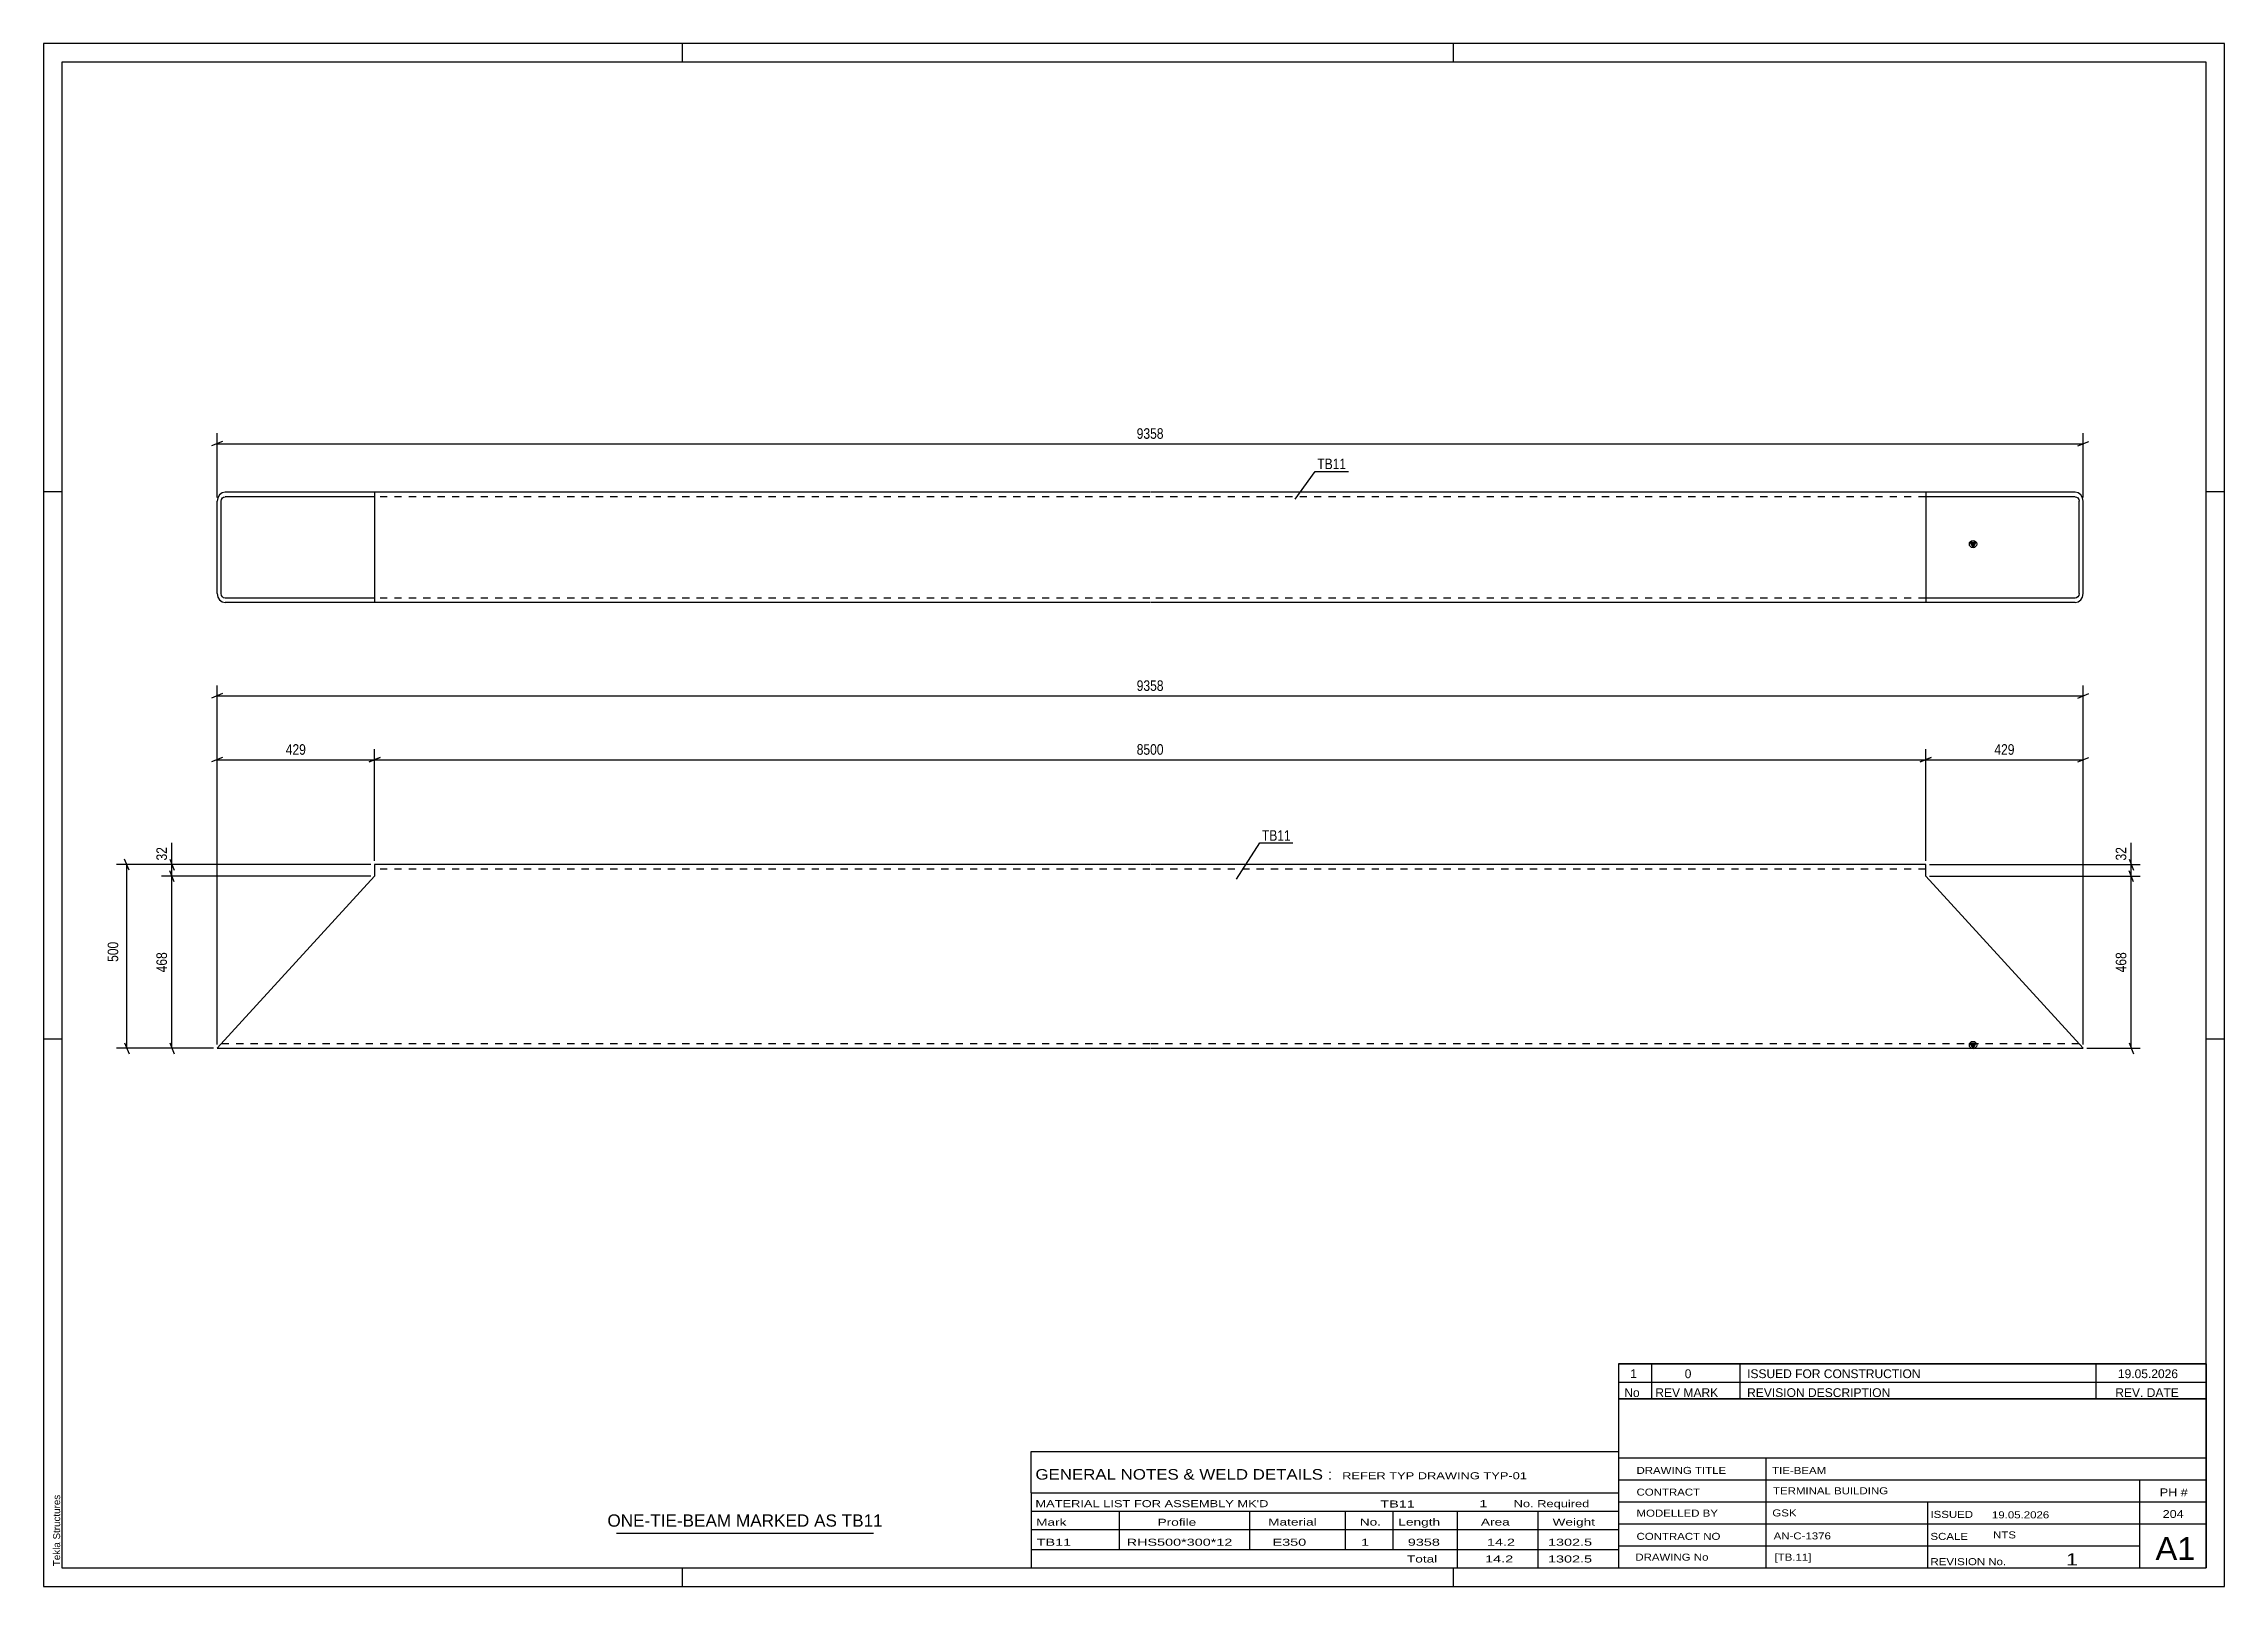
# Model space of a CAD drawing. Header units: millimetres. Extents: x 0 to 594, y 0 to 420.
import ezdxf

# ---------------------------------------------------------------- set-up
doc = ezdxf.new("R2010")
doc.units = ezdxf.units.MM
doc.linetypes.add('DXK_LINE_DOT2', pattern=[3.9198, 1.9599, -1.9599])
doc.styles.add('Arial', font='ARIAL.TTF', dxfattribs={"height": 0.2})
doc.styles.add('Arial Narrow', font='ARIALN.TTF', dxfattribs={"height": 0.2})

# ---------------------------------------------------------------- blocks, each defined once
blk = doc.blocks.new('Unknown-490728782-1163')
at = {"color": 5, "linetype": 'Continuous'}
for p, q in [((594, 420), (0, 420)), ((0, 420), (0, 0)), ((174, 415), (174, 420)), ((384, 415), (384, 420)), ((594, 0), (594, 420)), ((589, 415), (5, 415)), ((5, 415), (5, 5)), ((589, 5), (589, 415)), ((5, 298), (0, 298)), ((594, 298), (589, 298)), ((5, 149), (0, 149)), ((594, 149), (589, 149)), ((0, 0), (594, 0)), ((5, 5), (589, 5)), ((174, 0), (174, 5)), ((384, 0), (384, 5))]:
    blk.add_line(p, q, dxfattribs=at)
at = {"color": 174, "linetype": 'Continuous', "style": 'Arial'}
blk.add_text('Tekla Structures', height=1.9102, rotation=90, dxfattribs=at).set_placement((4.5, 5.5))
blk = doc.blocks.new('Unknown-490728782-2700')
at = {"color": 7, "linetype": 'Continuous'}
for p, q in [((429, 51.05), (429, 5)), ((429, 51.05), (589, 51.05)), ((589, 51), (589, 5)), ((429, 35), (589, 35)), ((469.14, 35), (469.14, 5)), ((429, 29), (589, 29)), ((571, 5.05), (571, 29.05)), ((429, 23), (589, 23)), ((513.14, 23), (513.14, 5)), ((429, 17), (589, 17)), ((429, 11), (571, 11)), ((429, 5), (589, 5))]:
    blk.add_line(p, q, dxfattribs=at)
at = {"color": 7, "style": 'Arial Narrow'}
for s, height, width, p in [('DRAWING TITLE', 1.9089, 1.425378, (433.88, 30.61)), ('TIE-BEAM', 1.909, 1.425378, (470.81, 30.59)), ('CONTRACT', 1.909, 1.425378, (433.88, 24.71)), ('TERMINAL BUILDING', 1.9089, 1.425378, (471.06, 25.07)), ('MODELLED BY', 1.9089, 1.425378, (433.88, 18.98)), ('GSK', 1.909, 1.425378, (470.88, 19.04)), ('ISSUED', 1.909, 1.425378, (513.94, 18.64)), ('19.05.2026', 1.909, 1.425378, (530.69, 18.52)), ('CONTRACT NO', 1.9089, 1.425378, (433.88, 12.66)), ('AN-C-1376', 1.909, 1.425378, (471.23, 12.78)), ('SCALE', 1.909, 1.425378, (513.94, 12.65)), ('A1', 6.204, 1.25, (575.24, 7.2)), ('DRAWING No', 1.909, 1.425378, (433.56, 7)), ('[TB.11]', 1.909, 1.425378, (471.46, 6.99)), ('REVISION No.', 1.9089, 1.425378, (513.94, 5.77)), ('1', 3.34, 1.5, (550.91, 5.68))]:
    blk.add_text(s, height=height, dxfattribs=dict(at, width=width)).set_placement(p)
at = {"color": 7, "linetype": 'Continuous', "style": 'Arial Narrow'}
for s, height, width, p in [('PH #', 2.1, 1.42538, (576.4, 24.55)), ('204', 2.1, 1.42538, (577.19, 18.65)), ('NTS', 1.909, 1.425378, (531, 13.05))]:
    blk.add_text(s, height=height, dxfattribs=dict(at, width=width)).set_placement(p)
blk = doc.blocks.new('Unknown-490728782-2701')
at = {"color": 7, "linetype": 'Continuous'}
for p, q in [((429, 60.55), (589, 60.55)), ((589, 60.55), (429, 60.55)), ((429, 60.55), (429, 55.55)), ((438, 60.55), (438, 55.55)), ((462, 60.55), (462, 55.55)), ((559, 60.55), (559, 55.55)), ((589, 60.55), (589, 55.55)), ((429, 55.55), (589, 55.55)), ((429, 55.55), (429, 51.05)), ((429, 55.55), (589, 55.55)), ((438, 55.55), (438, 51.05)), ((462, 55.55), (462, 51.05)), ((559, 55.55), (559, 51.05)), ((589, 55.55), (589, 51.05)), ((589, 51.05), (429, 51.05))]:
    blk.add_line(p, q, dxfattribs=at)
at = {"color": 7, "linetype": 'Continuous', "style": 'Arial Narrow'}
for s, height, width, p in [('No', 2.386, 1.2, (430.54, 51.55)), ('1', 2.39, 1.196471, (432.16, 56.7)), ('REV MARK', 2.386, 1.2, (439, 51.55)), ('0', 2.39, 1.196471, (447, 56.7)), ('REVISION DESCRIPTION', 2.3861, 1.2, (464, 51.55)), ('ISSUED FOR CONSTRUCTION', 2.3861, 1.196471, (464, 56.7)), ('REV. DATE', 2.386, 1.2, (564.28, 51.55)), ('19.05.2026', 2.386, 1.196471, (565, 56.7))]:
    blk.add_text(s, height=height, dxfattribs=dict(at, width=width)).set_placement(p)
blk = doc.blocks.new('Unknown-490728782-2702')
at = {"color": 7, "linetype": 'Continuous'}
for p, q in [((269, 36.75), (429, 36.75)), ((269, 25.5), (269, 36.75)), ((429, 36.75), (429, 25.5)), ((269, 25.5), (429, 25.5)), ((269, 25.5), (269, 20.5)), ((429, 25.5), (429, 20.5)), ((269, 20.5), (429, 20.5)), ((269, 20.5), (269, 15.5)), ((293, 20.5), (293, 15.5)), ((328.5, 20.5), (328.5, 15.5)), ((354.5, 20.5), (354.5, 15.5)), ((367.5, 20.5), (367.5, 15.5)), ((385, 20.5), (385, 15.5)), ((407, 20.5), (407, 15.5)), ((429, 20.5), (429, 15.5)), ((269, 15.5), (429, 15.5)), ((269, 15.45), (269, 10.05)), ((269, 15.45), (429, 15.45)), ((293, 15.5), (293, 10)), ((328.5, 15.5), (328.5, 10)), ((354.5, 15.5), (354.5, 10)), ((367.5, 15.5), (367.5, 10)), ((385, 15.5), (385, 10)), ((407, 15.5), (407, 10)), ((429, 15.45), (429, 10.05)), ((269, 10.05), (429, 10.05)), ((269, 10), (429, 10)), ((269, 10), (269, 5)), ((385, 10), (385, 5)), ((407, 10), (407, 5)), ((429, 10), (429, 5)), ((269, 5), (429, 5))]:
    blk.add_line(p, q, dxfattribs=at)
at = {"color": 7, "style": 'Arial Narrow'}
for s, height, width, p in [('GENERAL NOTES & WELD DETAILS :', 2.8633, 1.4, (270.15, 29.06)), ('REFER TYP DRAWING TYP-01', 1.9089, 1.6, (353.7, 29.16)), ("MATERIAL LIST FOR ASSEMBLY MK'D", 1.9089, 1.6, (270.15, 21.56)), ('Mark', 1.909, 1.7, (270.34, 16.5)), ('Profile', 1.909, 1.7, (303.41, 16.5)), ('Material', 1.909, 1.7, (333.54, 16.56)), ('No.', 1.909, 1.7, (358.5, 16.56)), ('TB11', 1.909, 1.794707, (364.1, 21.47)), ('Length', 1.909, 1.7, (369, 16.56)), ('1', 1.91, 1.794707, (391.08, 21.56)), ('Area', 1.909, 1.7, (391.5, 16.56)), ('No. Required', 1.9089, 1.6, (400.41, 21.56)), ('Weight', 1.909, 1.7, (411, 16.56))]:
    blk.add_text(s, height=height, dxfattribs=dict(at, width=width)).set_placement(p)
at = {"color": 7, "linetype": 'Continuous', "style": 'Arial Narrow'}
for s, height, width, p in [('TB11', 1.909, 1.794707, (270.5, 11.06)), ('RHS500*300*12', 1.9089, 1.794707, (295, 11.06)), ('E350', 1.909, 1.794707, (334.74, 11.06)), ('1', 1.91, 1.794707, (358.86, 11.06)), ('9358', 1.909, 1.794707, (371.58, 11.06)), ('14.2', 1.909, 1.794707, (393.13, 11.06)), ('1302.5', 1.909, 1.794707, (409.77, 11.06)), ('Total', 1.909, 1.7, (371.33, 6.5)), ('14.2', 1.909, 1.794707, (392.64, 6.5)), ('1302.5', 1.909, 1.794707, (409.77, 6.5))]:
    blk.add_text(s, height=height, dxfattribs=dict(at, width=width)).set_placement(p)
blk = doc.blocks.new('Unknown-490728782-2703')
at = {"color": 7, "linetype": 'Continuous'}
blk.add_line((156, 14.5), (226, 14.5), dxfattribs=at)
at = {"color": 7, "style": 'Arial'}
blk.add_text('ONE-TIE-BEAM MARKED AS TB11', height=3.3428, dxfattribs=at).set_placement((153.56, 16.25))
blk = doc.blocks.new('Part-490728782-1582 - 1576')
at = {"linetype": 'Continuous'}
blk.add_hatch(color=2, dxfattribs=at).paths.add_polyline_path([(525.54, 146.48), (524.74, 147.88), (526.34, 147.88)])
at = {"color": 2, "linetype": 'Continuous'}
for p, q in [((90.15, 196.48), (90.15, 193.32)), ((301.35, 196.48), (90.15, 196.48)), ((512.65, 196.48), (301.45, 196.48)), ((512.65, 193.32), (512.65, 196.48)), ((90.15, 193.32), (47.25, 146.48)), ((555.54, 146.48), (512.65, 193.32)), ((47.25, 146.48), (301.35, 146.48)), ((301.45, 146.48), (555.54, 146.48)), ((525.54, 146.48), (524.74, 147.88)), ((524.74, 147.88), (526.34, 147.88)), ((526.34, 147.88), (525.54, 146.48))]:
    blk.add_line(p, q, dxfattribs=at)
at = {"color": 7, "linetype": 'DXK_LINE_DOT2'}
for p, q in [((301.35, 195.28), (90.15, 195.28)), ((512.65, 195.28), (301.45, 195.28)), ((301.35, 147.68), (48.35, 147.68)), ((554.44, 147.68), (301.45, 147.68))]:
    blk.add_line(p, q, dxfattribs=at)
at = {"color": 2, "linetype": 'Continuous'}
blk.add_circle((525.54, 147.38), 1, dxfattribs=at)
blk = doc.blocks.new('Part-490728782-1644 - 1638')
at = {"linetype": 'Continuous'}
blk.add_hatch(color=2, dxfattribs=at).paths.add_polyline_path([(525.54, 282.86), (524.74, 284.26), (526.34, 284.26)])
at = {"color": 2, "linetype": 'Continuous'}
for p, q in [((47.9, 297.16), (47.42, 296.38)), ((48.61, 297.68), (47.9, 297.16)), ((49.45, 297.86), (48.61, 297.68)), ((90.15, 297.86), (49.45, 297.86)), ((90.15, 297.86), (90.15, 267.86)), ((301.35, 297.86), (90.15, 297.86)), ((553.34, 297.86), (301.45, 297.86)), ((512.65, 297.86), (512.65, 267.86)), ((554.18, 297.68), (553.34, 297.86)), ((554.89, 297.16), (554.18, 297.68)), ((555.37, 296.38), (554.89, 297.16)), ((47.42, 296.38), (47.25, 295.46)), ((47.25, 270.26), (47.25, 295.46)), ((48.35, 295.46), (48.44, 295.92)), ((48.35, 270.26), (48.35, 295.46)), ((48.44, 295.92), (48.68, 296.31)), ((48.68, 296.31), (49.03, 296.57)), ((49.03, 296.57), (49.45, 296.66)), ((90.15, 296.66), (49.45, 296.66)), ((553.34, 296.66), (512.65, 296.66)), ((553.34, 296.66), (553.76, 296.57)), ((553.76, 296.57), (554.12, 296.31)), ((554.12, 296.31), (554.35, 295.92)), ((554.35, 295.92), (554.44, 295.46)), ((554.44, 270.26), (554.44, 295.46)), ((555.54, 295.46), (555.37, 296.38)), ((555.54, 270.26), (555.54, 295.46)), ((525.54, 282.86), (524.74, 284.26)), ((524.74, 284.26), (526.34, 284.26)), ((526.34, 284.26), (525.54, 282.86)), ((47.25, 270.26), (47.42, 269.34)), ((47.42, 269.34), (47.9, 268.56)), ((47.9, 268.56), (48.61, 268.04)), ((48.44, 269.8), (48.35, 270.26)), ((48.68, 269.41), (48.44, 269.8)), ((48.61, 268.04), (49.45, 267.86)), ((49.03, 269.15), (48.68, 269.41)), ((49.45, 269.06), (49.03, 269.15)), ((90.15, 269.06), (49.45, 269.06)), ((90.15, 267.86), (49.45, 267.86)), ((301.35, 267.86), (90.15, 267.86)), ((553.34, 267.86), (301.45, 267.86)), ((553.34, 269.06), (512.65, 269.06)), ((553.76, 269.15), (553.34, 269.06)), ((553.34, 267.86), (554.18, 268.04)), ((554.12, 269.41), (553.76, 269.15)), ((554.35, 269.8), (554.12, 269.41)), ((554.18, 268.04), (554.89, 268.56)), ((554.44, 270.26), (554.35, 269.8)), ((554.89, 268.56), (555.37, 269.34)), ((555.37, 269.34), (555.54, 270.26))]:
    blk.add_line(p, q, dxfattribs=at)
at = {"color": 7, "linetype": 'DXK_LINE_DOT2'}
for p, q in [((301.35, 296.66), (90.15, 296.66)), ((512.65, 296.66), (301.45, 296.66)), ((301.35, 269.06), (90.15, 269.06)), ((512.65, 269.06), (301.45, 269.06))]:
    blk.add_line(p, q, dxfattribs=at)
at = {"color": 2, "linetype": 'Continuous'}
blk.add_circle((525.54, 283.76), 1, dxfattribs=at)
blk = doc.blocks.new('StraightDimension-490728782-2548 - 1576')
at = {"color": 7, "linetype": 'Continuous'}
for p, q in [((513.65, 196.48), (571.02, 196.48)), ((568.02, 197.98), (569.22, 194.98)), ((568.62, 193.32), (568.62, 196.48)), ((513.65, 193.32), (571.02, 193.32)), ((569.22, 191.82), (568.02, 194.82))]:
    blk.add_line(p, q, dxfattribs=at)
at = {"color": 0}
blk.add_wipeout([(567.87, 201.87), (563.67, 201.87), (563.67, 197.01), (567.87, 197.01)], dxfattribs=at)
at = {"color": 7, "linetype": 'Continuous'}
blk.add_line((568.62, 196.48), (568.62, 202.39), dxfattribs=at)
blk.add_line((568.62, 196.48), (568.62, 202.39), dxfattribs=at)
at = {"color": 3, "style": 'Arial Narrow'}
blk.add_text('32', height=2.863, rotation=90.00021, dxfattribs=at).set_placement((567.27, 197.61))
blk = doc.blocks.new('StraightDimension-490728782-2456 - 1576')
at = {"color": 7, "linetype": 'Continuous'}
for p, q in [((47.25, 147.48), (47.25, 227.91)), ((90.15, 197.48), (90.15, 227.91)), ((48.75, 225.66), (45.75, 224.46)), ((47.25, 225.06), (90.15, 225.06)), ((88.65, 224.46), (91.65, 225.66))]:
    blk.add_line(p, q, dxfattribs=at)
at = {"color": 0}
blk.add_wipeout([(72.04, 225.81), (72.04, 230.01), (65.36, 230.01), (65.36, 225.81)], dxfattribs=at)
at = {"color": 3, "style": 'Arial Narrow'}
blk.add_text('429', height=2.863, dxfattribs=at).set_placement((65.96, 226.41))
blk = doc.blocks.new('StraightDimension-490728782-2454 - 1576')
at = {"color": 7, "linetype": 'Continuous'}
for p, q in [((512.65, 197.48), (512.65, 227.91)), ((555.54, 147.48), (555.54, 227.91)), ((514.15, 225.66), (511.15, 224.46)), ((512.65, 225.06), (555.54, 225.06)), ((554.04, 224.46), (557.04, 225.66))]:
    blk.add_line(p, q, dxfattribs=at)
at = {"color": 0}
blk.add_wipeout([(537.43, 225.81), (537.43, 230.01), (530.75, 230.01), (530.75, 225.81)], dxfattribs=at)
at = {"color": 3, "style": 'Arial Narrow'}
blk.add_text('429', height=2.863, dxfattribs=at).set_placement((531.35, 226.41))
blk = doc.blocks.new('StraightDimension-490728782-2455 - 1576')
at = {"color": 7, "linetype": 'Continuous'}
for p, q in [((90.15, 197.48), (90.15, 227.91)), ((512.65, 197.48), (512.65, 227.91)), ((91.65, 225.66), (88.65, 224.46)), ((90.15, 225.06), (512.65, 225.06)), ((511.15, 224.46), (514.15, 225.66))]:
    blk.add_line(p, q, dxfattribs=at)
at = {"color": 0}
blk.add_wipeout([(305.65, 225.81), (305.65, 230.01), (297.14, 230.01), (297.14, 225.81)], dxfattribs=at)
at = {"color": 3, "style": 'Arial Narrow'}
blk.add_text('8500', height=2.863, dxfattribs=at).set_placement((297.74, 226.41))
blk = doc.blocks.new('StraightDimension-490728782-2494 - 1576')
at = {"color": 7, "linetype": 'Continuous'}
for p, q in [((47.25, 147.48), (47.25, 245.29)), ((555.54, 147.48), (555.54, 245.29)), ((48.75, 243.04), (45.75, 241.84)), ((47.25, 242.44), (555.54, 242.44)), ((554.04, 241.84), (557.04, 243.04))]:
    blk.add_line(p, q, dxfattribs=at)
at = {"color": 0}
blk.add_wipeout([(305.65, 243.19), (305.65, 247.39), (297.14, 247.39), (297.14, 243.19)], dxfattribs=at)
at = {"color": 3, "style": 'Arial Narrow'}
blk.add_text('9358', height=2.863, dxfattribs=at).set_placement((297.74, 243.79))
blk = doc.blocks.new('StraightDimension-490728782-2505 - 1576')
at = {"color": 7, "linetype": 'Continuous'}
for p, q in [((89.15, 196.48), (32.09, 196.48)), ((34.34, 197.98), (35.54, 194.98)), ((34.94, 193.32), (34.94, 196.48)), ((89.15, 193.32), (32.09, 193.32)), ((35.54, 191.82), (34.34, 194.82))]:
    blk.add_line(p, q, dxfattribs=at)
at = {"color": 0}
blk.add_wipeout([(34.19, 201.87), (29.99, 201.87), (29.99, 197.01), (34.19, 197.01)], dxfattribs=at)
at = {"color": 7, "linetype": 'Continuous'}
blk.add_line((34.94, 196.48), (34.94, 202.39), dxfattribs=at)
blk.add_line((34.94, 196.48), (34.94, 202.39), dxfattribs=at)
at = {"color": 3, "style": 'Arial Narrow'}
blk.add_text('32', height=2.863, rotation=90.00021, dxfattribs=at).set_placement((33.59, 197.61))
blk = doc.blocks.new('StraightDimension-490728782-2506 - 1576')
at = {"color": 7, "linetype": 'Continuous'}
for p, q in [((89.15, 193.32), (32.09, 193.32)), ((35.54, 191.82), (34.34, 194.82)), ((34.94, 146.48), (34.94, 193.32)), ((46.25, 146.48), (32.09, 146.48)), ((34.34, 147.98), (35.54, 144.98))]:
    blk.add_line(p, q, dxfattribs=at)
at = {"color": 0}
blk.add_wipeout([(34.19, 173.24), (29.99, 173.24), (29.99, 166.56), (34.19, 166.56)], dxfattribs=at)
at = {"color": 3, "style": 'Arial Narrow'}
blk.add_text('468', height=2.863, rotation=90.00021, dxfattribs=at).set_placement((33.59, 167.16))
blk = doc.blocks.new('StraightDimension-490728782-2535 - 1576')
at = {"color": 7, "linetype": 'Continuous'}
for p, q in [((89.15, 196.48), (19.82, 196.48)), ((23.27, 194.98), (22.07, 197.98)), ((22.67, 146.48), (22.67, 196.48)), ((46.25, 146.48), (19.82, 146.48)), ((22.07, 147.98), (23.27, 144.98))]:
    blk.add_line(p, q, dxfattribs=at)
at = {"color": 0}
blk.add_wipeout([(20.91, 176.1), (16.71, 176.1), (16.71, 169.41), (20.91, 169.41)], dxfattribs=at)
at = {"color": 3, "style": 'Arial Narrow'}
blk.add_text('500', height=2.863, rotation=90.00021, dxfattribs=at).set_placement((20.31, 170.01))
blk = doc.blocks.new('StraightDimension-490728782-2549 - 1576')
at = {"color": 7, "linetype": 'Continuous'}
for p, q in [((513.65, 193.32), (571.02, 193.32)), ((569.22, 191.82), (568.02, 194.82)), ((568.62, 146.48), (568.62, 193.32)), ((556.54, 146.48), (571.02, 146.48)), ((568.02, 147.98), (569.22, 144.98))]:
    blk.add_line(p, q, dxfattribs=at)
at = {"color": 0}
blk.add_wipeout([(567.87, 173.24), (563.67, 173.24), (563.67, 166.56), (567.87, 166.56)], dxfattribs=at)
at = {"color": 3, "style": 'Arial Narrow'}
blk.add_text('468', height=2.863, rotation=90.00021, dxfattribs=at).set_placement((567.27, 167.16))
blk = doc.blocks.new('StraightDimension-490728782-2578 - 1638')
at = {"color": 7, "linetype": 'Continuous'}
for p, q in [((48.75, 311.67), (45.75, 310.47)), ((47.25, 296.46), (47.25, 313.92)), ((47.25, 311.07), (555.54, 311.07)), ((554.04, 310.47), (557.04, 311.67)), ((555.54, 296.46), (555.54, 313.92))]:
    blk.add_line(p, q, dxfattribs=at)
at = {"color": 0}
blk.add_wipeout([(305.65, 311.82), (305.65, 316.02), (297.14, 316.02), (297.14, 311.82)], dxfattribs=at)
at = {"color": 3, "style": 'Arial Narrow'}
blk.add_text('9358', height=2.863, dxfattribs=at).set_placement((297.74, 312.42))
blk = doc.blocks.new('Mark-490728782-1578 - 1576')
at = {"color": 0}
blk.add_wipeout([(339.69, 203), (339.69, 206), (331.84, 206), (331.84, 203)], dxfattribs=at)
blk.add_wipeout([(339.69, 203), (339.69, 206), (331.84, 206), (331.84, 203)], dxfattribs=at)
at = {"color": 30, "linetype": 'Continuous'}
for p, q in [((324.9, 192.54), (331.24, 202.4)), ((331.24, 202.4), (340.29, 202.4))]:
    blk.add_line(p, q, dxfattribs=at)
at = {"color": 3, "style": 'Arial Narrow'}
blk.add_text('TB11', height=2.863, dxfattribs=at).set_placement((331.84, 203))
blk = doc.blocks.new('Mark-490728782-1640 - 1638')
at = {"color": 0}
blk.add_wipeout([(354.79, 304.16), (354.79, 307.16), (346.93, 307.16), (346.93, 304.16)], dxfattribs=at)
blk.add_wipeout([(354.79, 304.16), (354.79, 307.16), (346.93, 307.16), (346.93, 304.16)], dxfattribs=at)
at = {"color": 30, "linetype": 'Continuous'}
for p, q in [((340.89, 296), (346.33, 303.56)), ((346.33, 303.56), (355.39, 303.56))]:
    blk.add_line(p, q, dxfattribs=at)
at = {"color": 3, "style": 'Arial Narrow'}
blk.add_text('TB11', height=2.863, dxfattribs=at).set_placement((346.93, 304.16))

msp = doc.modelspace()

# ---------------------------------------------------------------- block references
for name in ['Unknown-490728782-1163', 'Part-490728782-1644 - 1638', 'Part-490728782-1582 - 1576', 'Unknown-490728782-2701', 'Unknown-490728782-2700', 'Unknown-490728782-2702', 'Unknown-490728782-2703']:
    msp.add_blockref(name, (0, 0))

# ---------------------------------------------------------------- next in the draw order: block references
for name in ['StraightDimension-490728782-2578 - 1638', 'StraightDimension-490728782-2456 - 1576', 'StraightDimension-490728782-2548 - 1576']:
    msp.add_blockref(name, (0, 0))

# ---------------------------------------------------------------- next in the draw order: block references
for name in ['Mark-490728782-1640 - 1638', 'StraightDimension-490728782-2454 - 1576']:
    msp.add_blockref(name, (0, 0))

# ---------------------------------------------------------------- next in the draw order: block references
msp.add_blockref('StraightDimension-490728782-2455 - 1576', (0, 0))

# ---------------------------------------------------------------- next in the draw order: block references
msp.add_blockref('StraightDimension-490728782-2494 - 1576', (0, 0))

# ---------------------------------------------------------------- next in the draw order: block references
for name in ['StraightDimension-490728782-2505 - 1576', 'Mark-490728782-1578 - 1576', 'StraightDimension-490728782-2549 - 1576']:
    msp.add_blockref(name, (0, 0))

# ---------------------------------------------------------------- next in the draw order: block references
msp.add_blockref('StraightDimension-490728782-2506 - 1576', (0, 0))

# ---------------------------------------------------------------- next in the draw order: block references
msp.add_blockref('StraightDimension-490728782-2535 - 1576', (0, 0))

doc.saveas('drawing.dxf')
